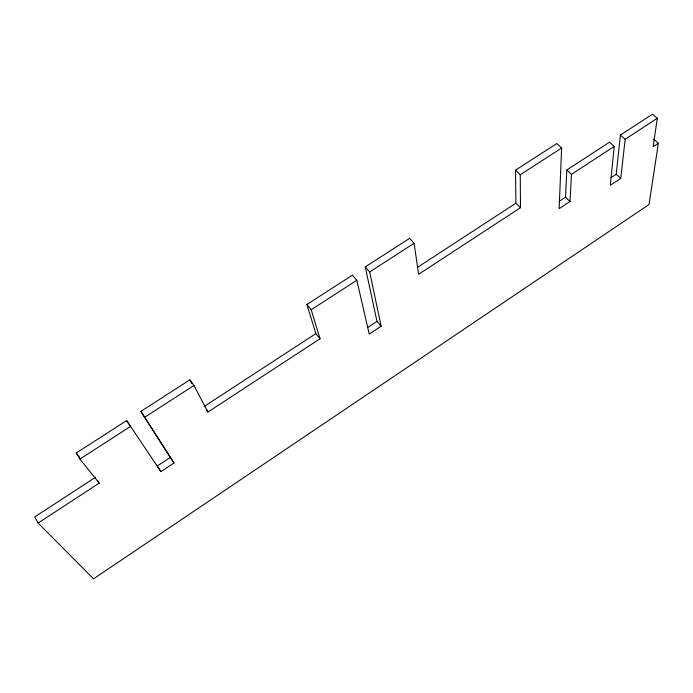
<?xml version="1.0" encoding="UTF-8"?>
<svg xmlns="http://www.w3.org/2000/svg" width="693" height="693" viewBox="0 0 693 693"><rect width="100%" height="100%" fill="white"/><g stroke="black" fill="none" stroke-linecap="round" stroke-linejoin="round"><path stroke-width="1.04" d="M206.289 409.667L207.952 412.023L320.036 338.747L315.887 333.619L306.886 304.487L352.416 275.173L356.817 280.275L369.23 334.069L381.124 326.221L376.975 321.361L365.254 266.909L409.572 238.366L414.102 243.278L418.615 274.298L520.486 207.701L515.921 203.205L515.505 170.149L556.8 143.555L561.633 148.007L559.147 208.697L570.01 201.524L571.482 174.359L566.813 170.019L609.502 142.186L614.241 146.405L610.29 185.326L620.746 178.396L625.173 139.258L657.31 118.243L652.494 114.163L620.408 135.074L616.207 174.289L610.992 177.737M570.01 201.524L565.505 197.245L566.813 170.019M657.31 118.243L653.161 146.63L658.35 143.208L653.69 139.18M658.35 143.208L649.038 204.513L93.564 578.837L38.115 523.059L34.65 516.978L95.617 477.226M38.115 523.059L99.238 483.099L79.929 459.087L76.213 453.031L126.654 420.547L160.923 471.586L173.986 462.967L140.87 411.399L189.908 379.816L193.919 385.473L207.952 412.023M140.87 411.399L170.305 457.441L157.268 466.025L160.923 471.586M367.654 327.503L376.975 321.361M559.173 201.403L565.505 197.245M204.063 406.522L315.887 333.619M417.853 267.143L515.921 203.205M571.482 174.359L614.241 146.405M79.929 459.087L130.509 426.42L126.654 420.547M144.75 417.221L193.919 385.473M320.036 338.747L311.183 309.745L356.817 280.275M381.124 326.221L369.681 271.968L414.102 243.278M520.486 207.701L520.252 174.731L561.633 148.007M620.408 135.074L625.173 139.258M616.207 174.289L620.746 178.396M515.505 170.149L520.252 174.731M365.254 266.909L369.681 271.968M306.886 304.487L311.183 309.745M76.213 453.031L79.556 457.207M170.305 457.441L173.986 462.967M97.687 480.578L99.238 483.099M189.908 379.816L191.926 383.636"/></g></svg>
